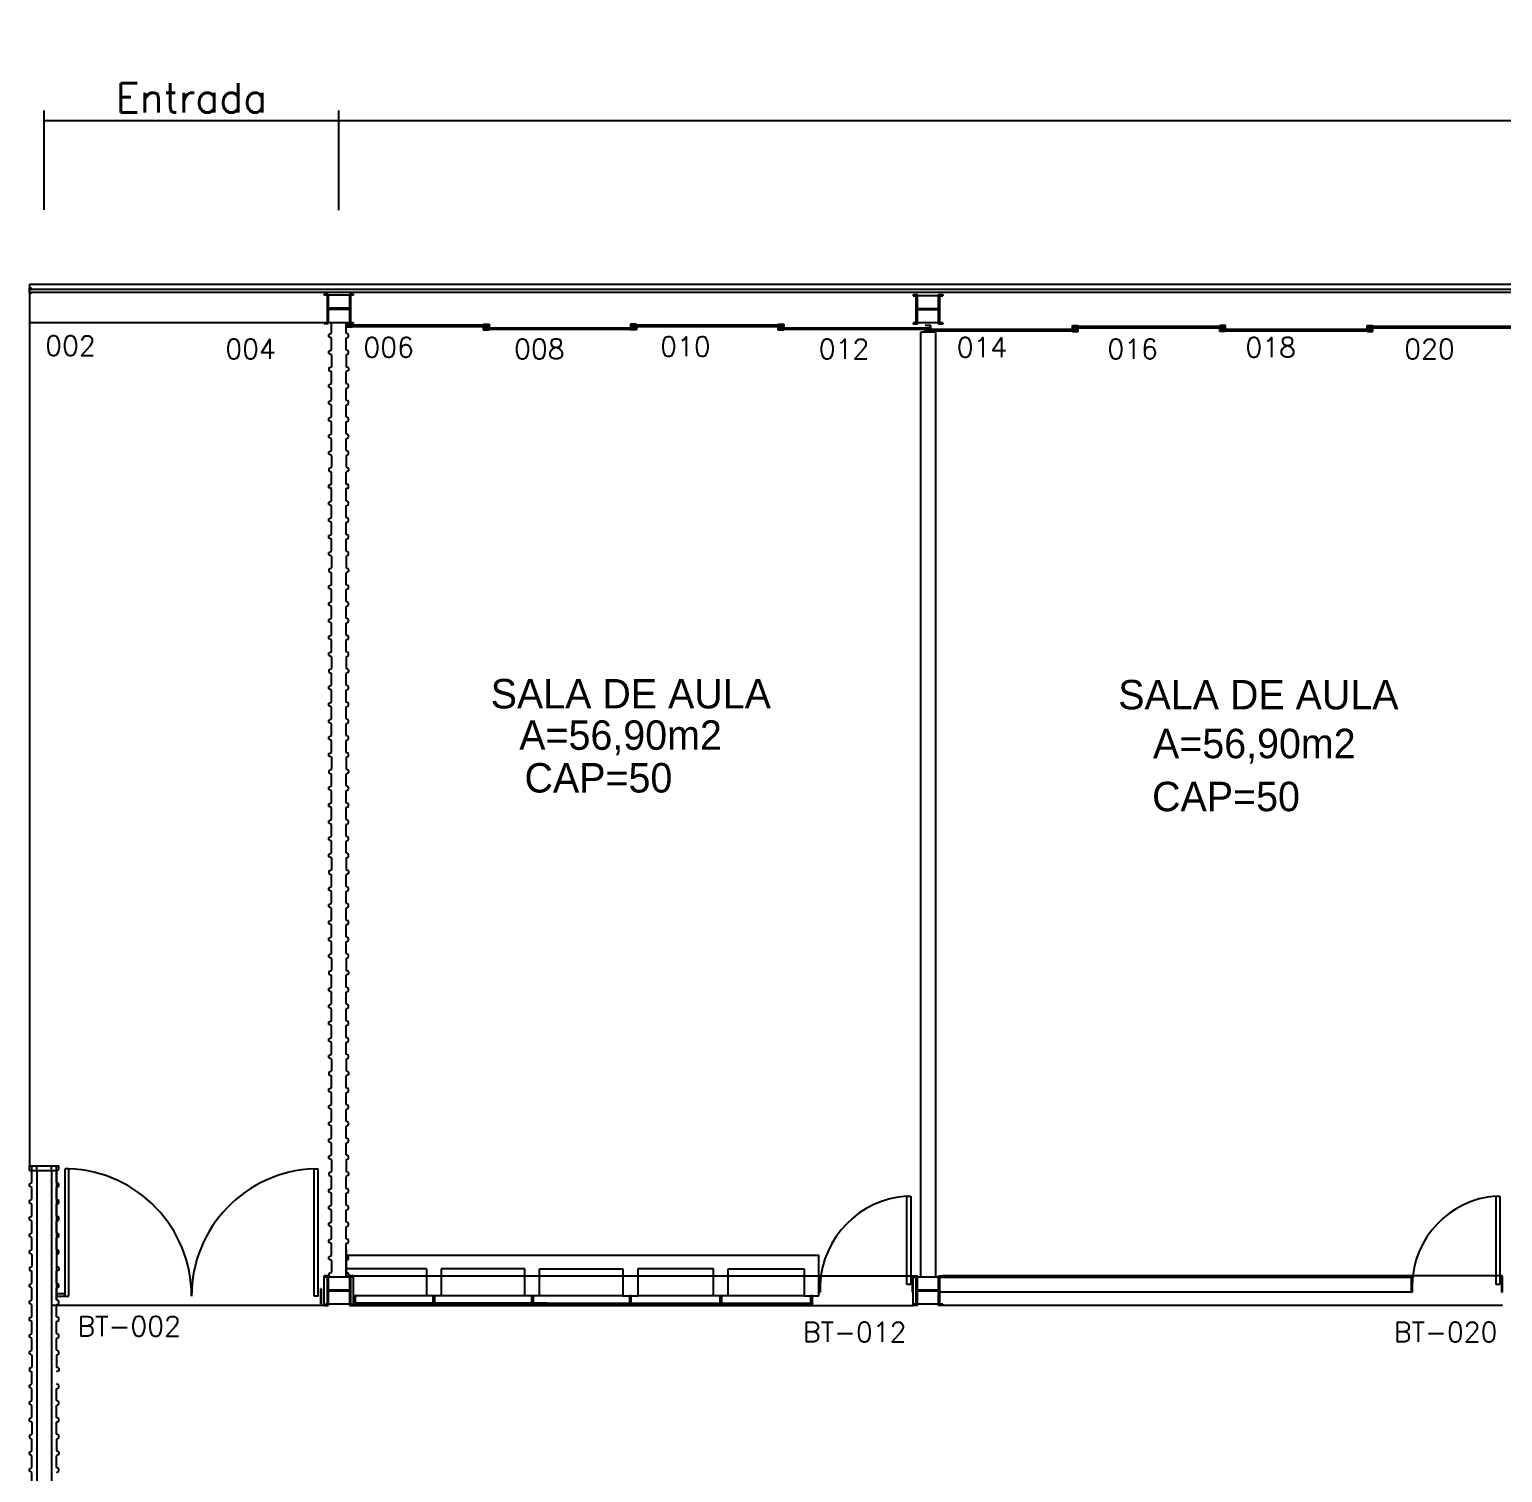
# Model space of a CAD drawing. Extents: x 940 to 1060, y 76 to 105.
# Drawn here: x 939.82 to 954.82, y 90.69 to 105.39 of the extents above; entities that cross this region are included whole.
import ezdxf
from ezdxf.enums import TextEntityAlignment as Align

# ---------------------------------------------------------------- set-up
doc = ezdxf.new("R2010")
doc.units = 0
doc.header["$LTSCALE"] = 0.5
doc.header["$MEASUREMENT"] = 0
doc.header["$PDMODE"] = 34
doc.header["$PDSIZE"] = 0.1
doc.layers.get('0').update_dxf_attribs({"linetype": 'CONTINUOUS'})
doc.layers.get('DEFPOINTS').update_dxf_attribs({"linetype": 'CONTINUOUS'})
for name, color, linetype in [('1', 1, 'CONTINUOUS'), ('ALVENARIA', 2, 'CONTINUOUS'), ('ENDEREÇO', 2, 'CONTINUOUS'), ('ESQUADRIAS', 1, 'CONTINUOUS'), ('ESTRUTURAS', 2, 'CONTINUOUS'), ('NMOD', 2, 'CONTINUOUS'), ('PORTA', 2, 'CONTINUOUS'), ('TEXTO', 2, 'CONTINUOUS'), ('TEXTO-CENTRO-CUSTO', 2, 'CONTINUOUS'), ('ÁREA', 2, 'CONTINUOUS')]:
    doc.layers.add(name, color=color, linetype=linetype)
doc.styles.add('FONTE', font='FONTE.shx', dxfattribs={"height": 0.4})
doc.styles.add('ROMANS', font='simplex.shx', dxfattribs={"height": 0.3})
doc.styles.add('UNB-100', font='simplex.shx', dxfattribs={"height": 0.2})
doc.dimstyles.new('1', dxfattribs={"dimtxt": 0.3, "dimasz": 0.18, "dimexe": 0.5, "dimexo": 1, "dimgap": 0.08, "dimtad": 1, "dimdec": 4, "dimzin": 12, "dimdsep": 46, "dimtxsty": 'ROMANS', "dimblk1": 'NONE', "dimblk2": 'NONE', "dimsah": 1, "dimcen": 0, "dimclrd": 2, "dimclre": 2, "dimclrt": 2, "dimadec": 0, "dimazin": 0, "dimtfac": 1, "dimtdec": 4, "dimtofl": 0, "dimtmove": 2, "dimatfit": 3, "dimldrblk": 'NONE', "dimfxl": 0, "dimtolj": 1, "dimtzin": 4, "dimarcsym": 0})

# ---------------------------------------------------------------- blocks, each defined once
blk = doc.blocks.new('*D20')
at = {"layer": 'DEFPOINTS', "color": 0}
for p in [(972.97, 104.461), (942.97, 102.549), (972.97, 102.545)]:
    blk.add_point(p, dxfattribs=at)
at = {"layer": 'TEXTO-CENTRO-CUSTO', "color": 2, "lineweight": -2}
for p, q in [((942.97, 103.549), (942.97, 104.561)), ((972.97, 103.545), (972.97, 104.561)), ((942.97, 104.461), (972.97, 104.461))]:
    blk.add_line(p, q, dxfattribs=at)
at = {"layer": 'TEXTO-CENTRO-CUSTO', "color": 2, "insert": (957.97, 104.691), "char_height": 0.3, "attachment_point": 5, "style": 'ROMANS'}
blk.add_mtext('\\A1;Salas de Aula', dxfattribs=at)
blk = doc.blocks.new('_NONE')
at = {"color": 0, "linetype": 'ByBlock'}
blk.add_circle((0, 0), 0.25, dxfattribs=at)
blk = doc.blocks.new('*D21')
at = {"layer": 'DEFPOINTS', "color": 0}
for p in [(942.97, 104.463), (939.97, 102.551), (942.97, 102.547)]:
    blk.add_point(p, dxfattribs=at)
at = {"layer": 'TEXTO-CENTRO-CUSTO', "color": 2, "lineweight": -2}
for p, q in [((939.97, 103.551), (939.97, 104.563)), ((942.97, 103.547), (942.97, 104.563)), ((939.97, 104.463), (942.97, 104.463))]:
    blk.add_line(p, q, dxfattribs=at)
at = {"layer": 'TEXTO-CENTRO-CUSTO', "color": 2, "insert": (941.47, 104.693), "char_height": 0.3, "attachment_point": 5, "style": 'ROMANS'}
blk.add_mtext('\\A1;Entrada', dxfattribs=at)

msp = doc.modelspace()

# ---------------------------------------------------------------- linework, layer by layer
at = {"layer": '1'}
for p, q in [((939.82025, 102.70448), (939.82025, 102.75448)), ((939.82083, 102.79302), (939.82083, 93.81579)), ((939.82083, 102.75448), (939.84583, 102.75448)), ((939.84525, 102.70448), (939.82025, 102.70448)), ((942.89525, 102.40068), (939.82083, 102.40068)), ((942.82025, 92.39302), (940.04583, 92.39302))]:
    msp.add_line(p, q, dxfattribs=at)
at = {"layer": '1', "color": 1}
for p, q in [((939.82083, 102.79302), (1060.12025, 102.79302)), ((939.82025, 102.74302), (974.47112, 102.74302)), ((939.82025, 102.71302), (974.47112, 102.71302)), ((943.12025, 92.69302), (948.82025, 92.69302)), ((954.82025, 92.69302), (949.12025, 92.69302)), ((943.14025, 92.49202), (943.12025, 92.49202)), ((943.14025, 92.49202), (943.12025, 92.49202)), ((943.12025, 92.41702), (943.14025, 92.41702)), ((943.14025, 92.41702), (943.12025, 92.41702)), ((943.93583, 92.41706), (943.13025, 92.41702)), ((943.13025, 92.39702), (943.13025, 92.41702)), ((943.86383, 92.49206), (943.14025, 92.49202)), ((943.14025, 92.41702), (943.14025, 92.49202)), ((943.14025, 92.41709), (943.14025, 92.49202)), ((943.92883, 92.49202), (943.92883, 92.41702)), ((943.94883, 92.41702), (943.92883, 92.41702)), ((943.92883, 92.41702), (943.93883, 92.3997)), ((943.93583, 92.41706), (943.93583, 92.39706)), ((943.94883, 92.41702), (943.93883, 92.3997)), ((943.94183, 92.41706), (943.94183, 92.39706)), ((945.09128, 92.41702), (943.94183, 92.41702)), ((943.94883, 92.41709), (943.94883, 92.49202)), ((944.86396, 92.49196), (944.01383, 92.49206)), ((944.93128, 92.49196), (944.93128, 92.41696)), ((944.95128, 92.41696), (944.93128, 92.41696)), ((944.93828, 92.41699), (944.93828, 92.39699)), ((944.94128, 92.41702), (945.93583, 92.41706)), ((944.94428, 92.41699), (944.94428, 92.39699)), ((944.95128, 92.41702), (944.95128, 92.49196)), ((945.86383, 92.49202), (945.01396, 92.49196)), ((945.92883, 92.49209), (945.92883, 92.41709)), ((945.94883, 92.41709), (945.92883, 92.41709)), ((945.92883, 92.41702), (945.93883, 92.3997)), ((945.93583, 92.41706), (945.93583, 92.39706)), ((945.94883, 92.41702), (945.93883, 92.3997)), ((945.94183, 92.41706), (946.85838, 92.41696)), ((945.94183, 92.41706), (945.94183, 92.39706)), ((945.94883, 92.41716), (945.94883, 92.49209)), ((946.78638, 92.49189), (946.01383, 92.49203)), ((946.85138, 92.49189), (946.85138, 92.41689)), ((946.87138, 92.41689), (946.85138, 92.41689)), ((946.85838, 92.41692), (946.85838, 92.39692)), ((946.86438, 92.41702), (947.78093, 92.41709)), ((946.86438, 92.41692), (946.86438, 92.39692)), ((946.87138, 92.41696), (946.87138, 92.49189)), ((947.70893, 92.49189), (946.93638, 92.49203)), ((947.77393, 92.49206), (947.77393, 92.41706)), ((947.79393, 92.41706), (947.77393, 92.41706)), ((947.77393, 92.41699), (947.78393, 92.39967)), ((947.78093, 92.41702), (947.78093, 92.39702)), ((947.79393, 92.41699), (947.78393, 92.39967)), ((947.78693, 92.41702), (947.78693, 92.39702)), ((947.79393, 92.41712), (947.79393, 92.49206)), ((943.12025, 92.39302), (948.82025, 92.39302)), ((943.93583, 92.39706), (943.13025, 92.39702)), ((944.93828, 92.39702), (943.94183, 92.39706)), ((944.94428, 92.39702), (945.93583, 92.39706)), ((945.94183, 92.39706), (946.85838, 92.39696)), ((946.86438, 92.39696), (947.78093, 92.39702)), ((946.87138, 92.39702), (947.78093, 92.39709)), ((954.82025, 92.39302), (949.12025, 92.39302))]:
    msp.add_line(p, q, dxfattribs=at)
at = {"layer": 'ALVENARIA'}
for p, q in [((942.89525, 102.29548), (942.89525, 102.40068)), ((943.04525, 102.29548), (943.04525, 102.40068)), ((948.89525, 92.68102), (948.89525, 102.30541)), ((949.04525, 102.30541), (949.04525, 92.68102)), ((942.87025, 102.28298), (942.89525, 102.29548)), ((942.87025, 102.25798), (942.87025, 102.28298)), ((942.89525, 102.24548), (942.87025, 102.25798)), ((942.89525, 102.12502), (942.89525, 102.24548)), ((943.07025, 102.28298), (943.04525, 102.29548)), ((943.04525, 102.24548), (943.07025, 102.25798)), ((943.04525, 102.12502), (943.04525, 102.24548)), ((943.07025, 102.25798), (943.07025, 102.28298)), ((942.87025, 102.11252), (942.89525, 102.12502)), ((942.87025, 102.08752), (942.87025, 102.11252)), ((942.89525, 102.07502), (942.87025, 102.08752)), ((942.89525, 102.07502), (942.89525, 101.95422)), ((943.07025, 102.11252), (943.04525, 102.12502)), ((943.04525, 102.07502), (943.07025, 102.08752)), ((943.04525, 102.07502), (943.04525, 101.95422)), ((943.07025, 102.08752), (943.07025, 102.11252)), ((942.87025, 101.94172), (942.89525, 101.95422)), ((942.87025, 101.94172), (942.87025, 101.91672)), ((942.87025, 101.91672), (942.89525, 101.90422)), ((942.89525, 101.78342), (942.89525, 101.90422)), ((943.07025, 101.94172), (943.04525, 101.95422)), ((943.07025, 101.91672), (943.04525, 101.90422)), ((943.04525, 101.78342), (943.04525, 101.90422)), ((943.07025, 101.94172), (943.07025, 101.91672)), ((942.87025, 101.77092), (942.89525, 101.78342)), ((942.87025, 101.74592), (942.87025, 101.77092)), ((942.89525, 101.73342), (942.87025, 101.74592)), ((942.89525, 101.61262), (942.89525, 101.73342)), ((943.07025, 101.77092), (943.04525, 101.78342)), ((943.04525, 101.73342), (943.07025, 101.74592)), ((943.04525, 101.61262), (943.04525, 101.73342)), ((943.07025, 101.74592), (943.07025, 101.77092)), ((942.87025, 101.60012), (942.89525, 101.61262)), ((942.87025, 101.57512), (942.87025, 101.60012)), ((942.89525, 101.56262), (942.87025, 101.57512)), ((942.89525, 101.44182), (942.89525, 101.56262)), ((943.07025, 101.60012), (943.04525, 101.61262)), ((943.04525, 101.56262), (943.07025, 101.57512)), ((943.04525, 101.44182), (943.04525, 101.56262)), ((943.07025, 101.57512), (943.07025, 101.60012)), ((942.87025, 101.42932), (942.89525, 101.44182)), ((942.87025, 101.40432), (942.87025, 101.42932)), ((942.89525, 101.39182), (942.87025, 101.40432)), ((943.07025, 101.42932), (943.04525, 101.44182)), ((943.04525, 101.39182), (943.07025, 101.40432)), ((943.07025, 101.40432), (943.07025, 101.42932)), ((942.87025, 101.25818), (942.89525, 101.27068)), ((942.87025, 101.23318), (942.87025, 101.25818)), ((942.89525, 101.27068), (942.89525, 101.39182)), ((943.04525, 101.27068), (943.04525, 101.39182)), ((943.07025, 101.25818), (943.04525, 101.27068)), ((943.07025, 101.23318), (943.07025, 101.25818)), ((942.89525, 101.22068), (942.87025, 101.23318)), ((942.87025, 101.08772), (942.89525, 101.10022)), ((942.89525, 101.10022), (942.89525, 101.22068)), ((943.04525, 101.22068), (943.07025, 101.23318)), ((943.04525, 101.10022), (943.04525, 101.22068)), ((943.07025, 101.08772), (943.04525, 101.10022)), ((942.87025, 101.06272), (942.87025, 101.08772)), ((942.89525, 101.05022), (942.87025, 101.06272)), ((942.89525, 101.05022), (942.89525, 100.92942)), ((943.04525, 101.05022), (943.07025, 101.06272)), ((943.04525, 101.05022), (943.04525, 100.92942)), ((943.07025, 101.06272), (943.07025, 101.08772)), ((942.87025, 100.91692), (942.89525, 100.92942)), ((942.87025, 100.91692), (942.87025, 100.89192)), ((942.87025, 100.89192), (942.89525, 100.87942)), ((942.89525, 100.75862), (942.89525, 100.87942)), ((943.07025, 100.91692), (943.04525, 100.92942)), ((943.07025, 100.89192), (943.04525, 100.87942)), ((943.04525, 100.75862), (943.04525, 100.87942)), ((943.07025, 100.91692), (943.07025, 100.89192)), ((942.87025, 100.74612), (942.89525, 100.75862)), ((942.87025, 100.72112), (942.87025, 100.74612)), ((942.89525, 100.70862), (942.87025, 100.72112)), ((942.87083, 100.75012), (942.89583, 100.76262)), ((942.87083, 100.72512), (942.87083, 100.75012)), ((942.89583, 100.71262), (942.87083, 100.72512)), ((942.89525, 100.58782), (942.89525, 100.70862)), ((942.89583, 100.59182), (942.89583, 100.71262)), ((943.06966, 100.75012), (943.04466, 100.76262)), ((943.04466, 100.71262), (943.06966, 100.72512)), ((943.04466, 100.59182), (943.04466, 100.71262)), ((943.07025, 100.74612), (943.04525, 100.75862)), ((943.04525, 100.70862), (943.07025, 100.72112)), ((943.04525, 100.58782), (943.04525, 100.70862)), ((943.06966, 100.72512), (943.06966, 100.75012)), ((943.07025, 100.72112), (943.07025, 100.74612)), ((942.87025, 100.57532), (942.89525, 100.58782)), ((942.87025, 100.55032), (942.87025, 100.57532)), ((942.89525, 100.53782), (942.87025, 100.55032)), ((942.89525, 100.41702), (942.89525, 100.53782)), ((943.07025, 100.57532), (943.04525, 100.58782)), ((943.04525, 100.53782), (943.07025, 100.55032)), ((943.04525, 100.41702), (943.04525, 100.53782)), ((943.07025, 100.55032), (943.07025, 100.57532)), ((942.87025, 100.40452), (942.89525, 100.41702)), ((942.87025, 100.37952), (942.87025, 100.40452)), ((942.89525, 100.36702), (942.87025, 100.37952)), ((942.89525, 100.24588), (942.89525, 100.36702)), ((943.07025, 100.40452), (943.04525, 100.41702)), ((943.04525, 100.36702), (943.07025, 100.37952)), ((943.04525, 100.24588), (943.04525, 100.36702)), ((943.07025, 100.37952), (943.07025, 100.40452)), ((942.87025, 100.23338), (942.89525, 100.24588)), ((942.87025, 100.20838), (942.87025, 100.23338)), ((942.89525, 100.19588), (942.87025, 100.20838)), ((943.07025, 100.23338), (943.04525, 100.24588)), ((943.04525, 100.19588), (943.07025, 100.20838)), ((943.07025, 100.20838), (943.07025, 100.23338)), ((942.87025, 100.06292), (942.89525, 100.07542)), ((942.87025, 100.03792), (942.87025, 100.06292)), ((942.89525, 100.07542), (942.89525, 100.19588)), ((943.04525, 100.07542), (943.04525, 100.19588)), ((943.07025, 100.06292), (943.04525, 100.07542)), ((943.07025, 100.03792), (943.07025, 100.06292)), ((942.89525, 100.02542), (942.87025, 100.03792)), ((942.87025, 99.89212), (942.89525, 99.90462)), ((942.89525, 100.02542), (942.89525, 99.90462)), ((943.04525, 100.02542), (943.07025, 100.03792)), ((943.04525, 100.02542), (943.04525, 99.90462)), ((943.07025, 99.89212), (943.04525, 99.90462)), ((942.87025, 99.89212), (942.87025, 99.86712)), ((942.87025, 99.86712), (942.89525, 99.85462)), ((942.89525, 99.73382), (942.89525, 99.85462)), ((943.07025, 99.86712), (943.04525, 99.85462)), ((943.04525, 99.73382), (943.04525, 99.85462)), ((943.07025, 99.89212), (943.07025, 99.86712)), ((942.87025, 99.72132), (942.89525, 99.73382)), ((942.87025, 99.69632), (942.87025, 99.72132)), ((942.89525, 99.68382), (942.87025, 99.69632)), ((942.89525, 99.56302), (942.89525, 99.68382)), ((943.07025, 99.72132), (943.04525, 99.73382)), ((943.04525, 99.68382), (943.07025, 99.69632)), ((943.04525, 99.56302), (943.04525, 99.68382)), ((943.07025, 99.69632), (943.07025, 99.72132)), ((942.87025, 99.55052), (942.89525, 99.56302)), ((942.87025, 99.52552), (942.87025, 99.55052)), ((942.89525, 99.51302), (942.87025, 99.52552)), ((942.89525, 99.39222), (942.89525, 99.51302)), ((943.07025, 99.55052), (943.04525, 99.56302)), ((943.04525, 99.51302), (943.07025, 99.52552)), ((943.04525, 99.39222), (943.04525, 99.51302)), ((943.07025, 99.52552), (943.07025, 99.55052)), ((942.87025, 99.37972), (942.89525, 99.39222)), ((942.87025, 99.35472), (942.87025, 99.37972)), ((942.89525, 99.34222), (942.87025, 99.35472)), ((942.89525, 99.22108), (942.89525, 99.34222)), ((943.07025, 99.37972), (943.04525, 99.39222)), ((943.04525, 99.34222), (943.07025, 99.35472)), ((943.04525, 99.22108), (943.04525, 99.34222)), ((943.07025, 99.35472), (943.07025, 99.37972)), ((942.87025, 99.20858), (942.89525, 99.22108)), ((942.87025, 99.18358), (942.87025, 99.20858)), ((942.89525, 99.17108), (942.87025, 99.18358)), ((942.89525, 99.05062), (942.89525, 99.17108)), ((943.07025, 99.20858), (943.04525, 99.22108)), ((943.04525, 99.17108), (943.07025, 99.18358)), ((943.04525, 99.05062), (943.04525, 99.17108)), ((943.07025, 99.18358), (943.07025, 99.20858)), ((942.87025, 99.03812), (942.89525, 99.05062)), ((942.87025, 99.01312), (942.87025, 99.03812)), ((942.89525, 99.00062), (942.87025, 99.01312)), ((942.89525, 99.00062), (942.89525, 98.87982)), ((943.07025, 99.03812), (943.04525, 99.05062)), ((943.04525, 99.00062), (943.07025, 99.01312)), ((943.04525, 99.00062), (943.04525, 98.87982)), ((943.07025, 99.01312), (943.07025, 99.03812)), ((942.87025, 98.86732), (942.89525, 98.87982)), ((942.87025, 98.86732), (942.87025, 98.84232)), ((943.07025, 98.86732), (943.04525, 98.87982)), ((943.07025, 98.86732), (943.07025, 98.84232)), ((942.87025, 98.84232), (942.89525, 98.82982)), ((942.87025, 98.69652), (942.89525, 98.70902)), ((942.89525, 98.70902), (942.89525, 98.82982)), ((943.07025, 98.84232), (943.04525, 98.82982)), ((943.04525, 98.70902), (943.04525, 98.82982)), ((943.07025, 98.69652), (943.04525, 98.70902)), ((942.87025, 98.67152), (942.87025, 98.69652)), ((942.89525, 98.65902), (942.87025, 98.67152)), ((942.89525, 98.53822), (942.89525, 98.65902)), ((943.04525, 98.65902), (943.07025, 98.67152)), ((943.04525, 98.53822), (943.04525, 98.65902)), ((943.07025, 98.67152), (943.07025, 98.69652)), ((942.87025, 98.52572), (942.89525, 98.53822)), ((942.87025, 98.50072), (942.87025, 98.52572)), ((942.89525, 98.48822), (942.87025, 98.50072)), ((942.89525, 98.36742), (942.89525, 98.48822)), ((943.07025, 98.52572), (943.04525, 98.53822)), ((943.04525, 98.48822), (943.07025, 98.50072)), ((943.04525, 98.36742), (943.04525, 98.48822)), ((943.07025, 98.50072), (943.07025, 98.52572)), ((942.87025, 98.35492), (942.89525, 98.36742)), ((942.87025, 98.32992), (942.87025, 98.35492)), ((942.89525, 98.31742), (942.87025, 98.32992)), ((942.89525, 98.19628), (942.89525, 98.31742)), ((943.07025, 98.35492), (943.04525, 98.36742)), ((943.04525, 98.31742), (943.07025, 98.32992)), ((943.04525, 98.19628), (943.04525, 98.31742)), ((943.07025, 98.32992), (943.07025, 98.35492)), ((942.87025, 98.18378), (942.89525, 98.19628)), ((942.87025, 98.15878), (942.87025, 98.18378)), ((942.89525, 98.14628), (942.87025, 98.15878)), ((942.89525, 98.02582), (942.89525, 98.14628)), ((943.07025, 98.18378), (943.04525, 98.19628)), ((943.04525, 98.14628), (943.07025, 98.15878)), ((943.04525, 98.02582), (943.04525, 98.14628)), ((943.07025, 98.15878), (943.07025, 98.18378)), ((942.87025, 98.01332), (942.89525, 98.02582)), ((942.87025, 97.98832), (942.87025, 98.01332)), ((942.89525, 97.97582), (942.87025, 97.98832)), ((942.89525, 97.97582), (942.89525, 97.85502)), ((943.07025, 98.01332), (943.04525, 98.02582)), ((943.04525, 97.97582), (943.07025, 97.98832)), ((943.04525, 97.97582), (943.04525, 97.85502)), ((943.07025, 97.98832), (943.07025, 98.01332)), ((942.87025, 97.84252), (942.89525, 97.85502)), ((942.87025, 97.84252), (942.87025, 97.81752)), ((942.87025, 97.81752), (942.89525, 97.80502)), ((942.89525, 97.68422), (942.89525, 97.80502)), ((943.07025, 97.84252), (943.04525, 97.85502)), ((943.07025, 97.81752), (943.04525, 97.80502)), ((943.04525, 97.68422), (943.04525, 97.80502)), ((943.07025, 97.84252), (943.07025, 97.81752)), ((942.87025, 97.67172), (942.89525, 97.68422)), ((942.87025, 97.64672), (942.87025, 97.67172)), ((943.07025, 97.67172), (943.04525, 97.68422)), ((943.07025, 97.64672), (943.07025, 97.67172)), ((942.89525, 97.63422), (942.87025, 97.64672)), ((942.87025, 97.50092), (942.89525, 97.51342)), ((942.87025, 97.47592), (942.87025, 97.50092)), ((942.89525, 97.51342), (942.89525, 97.63422)), ((943.04525, 97.63422), (943.07025, 97.64672)), ((943.04525, 97.51342), (943.04525, 97.63422)), ((943.07025, 97.50092), (943.04525, 97.51342)), ((943.07025, 97.47592), (943.07025, 97.50092)), ((942.89525, 97.46342), (942.87025, 97.47592)), ((942.89525, 97.34262), (942.89525, 97.46342)), ((943.04525, 97.46342), (943.07025, 97.47592)), ((943.04525, 97.34262), (943.04525, 97.46342)), ((942.87025, 97.33012), (942.89525, 97.34262)), ((942.87025, 97.30512), (942.87025, 97.33012)), ((942.89525, 97.29262), (942.87025, 97.30512)), ((942.89525, 97.17148), (942.89525, 97.29262)), ((943.07025, 97.33012), (943.04525, 97.34262)), ((943.04525, 97.29262), (943.07025, 97.30512)), ((943.04525, 97.17148), (943.04525, 97.29262)), ((943.07025, 97.30512), (943.07025, 97.33012)), ((942.87025, 97.15898), (942.89525, 97.17148)), ((942.87025, 97.13398), (942.87025, 97.15898)), ((942.89525, 97.12148), (942.87025, 97.13398)), ((942.89525, 97.00102), (942.89525, 97.12148)), ((943.07025, 97.15898), (943.04525, 97.17148)), ((943.04525, 97.12148), (943.07025, 97.13398)), ((943.04525, 97.00102), (943.04525, 97.12148)), ((943.07025, 97.13398), (943.07025, 97.15898)), ((942.87025, 96.98852), (942.89525, 97.00102)), ((942.87025, 96.96352), (942.87025, 96.98852)), ((942.89525, 96.95102), (942.87025, 96.96352)), ((942.89525, 96.95102), (942.89525, 96.83022)), ((943.07025, 96.98852), (943.04525, 97.00102)), ((943.04525, 96.95102), (943.07025, 96.96352)), ((943.04525, 96.95102), (943.04525, 96.83022)), ((943.07025, 96.96352), (943.07025, 96.98852)), ((942.87025, 96.81772), (942.89525, 96.83022)), ((942.87025, 96.81772), (942.87025, 96.79272)), ((942.87025, 96.79272), (942.89525, 96.78022)), ((942.89525, 96.65942), (942.89525, 96.78022)), ((943.07025, 96.81772), (943.04525, 96.83022)), ((943.07025, 96.79272), (943.04525, 96.78022)), ((943.04525, 96.65942), (943.04525, 96.78022)), ((943.07025, 96.81772), (943.07025, 96.79272)), ((942.87025, 96.64692), (942.89525, 96.65942)), ((942.87025, 96.62192), (942.87025, 96.64692)), ((942.89525, 96.60942), (942.87025, 96.62192)), ((942.89525, 96.48862), (942.89525, 96.60942)), ((943.07025, 96.64692), (943.04525, 96.65942)), ((943.04525, 96.60942), (943.07025, 96.62192)), ((943.04525, 96.48862), (943.04525, 96.60942)), ((943.07025, 96.62192), (943.07025, 96.64692)), ((942.87025, 96.47612), (942.89525, 96.48862)), ((942.87025, 96.45112), (942.87025, 96.47612)), ((942.89525, 96.43862), (942.87025, 96.45112)), ((943.07025, 96.47612), (943.04525, 96.48862)), ((943.04525, 96.43862), (943.07025, 96.45112)), ((943.07025, 96.45112), (943.07025, 96.47612)), ((942.87025, 96.30532), (942.89525, 96.31782)), ((942.87025, 96.28032), (942.87025, 96.30532)), ((942.89525, 96.31782), (942.89525, 96.43862)), ((943.04525, 96.31782), (943.04525, 96.43862)), ((943.07025, 96.30532), (943.04525, 96.31782)), ((943.07025, 96.28032), (943.07025, 96.30532)), ((942.89525, 96.26782), (942.87025, 96.28032)), ((942.89525, 96.14668), (942.89525, 96.26782)), ((943.04525, 96.26782), (943.07025, 96.28032)), ((943.04525, 96.14668), (943.04525, 96.26782)), ((942.87025, 96.13418), (942.89525, 96.14668)), ((942.87025, 96.10918), (942.87025, 96.13418)), ((942.89525, 96.09668), (942.87025, 96.10918)), ((942.89525, 95.97622), (942.89525, 96.09668)), ((943.07025, 96.13418), (943.04525, 96.14668)), ((943.04525, 96.09668), (943.07025, 96.10918)), ((943.04525, 95.97622), (943.04525, 96.09668)), ((943.07025, 96.10918), (943.07025, 96.13418)), ((942.87025, 95.96372), (942.89525, 95.97622)), ((942.87025, 95.93872), (942.87025, 95.96372)), ((942.89525, 95.92622), (942.87025, 95.93872)), ((942.89525, 95.92622), (942.89525, 95.80542)), ((943.07025, 95.96372), (943.04525, 95.97622)), ((943.04525, 95.92622), (943.07025, 95.93872)), ((943.04525, 95.92622), (943.04525, 95.80542)), ((943.07025, 95.93872), (943.07025, 95.96372)), ((942.87025, 95.79292), (942.89525, 95.80542)), ((942.87025, 95.79292), (942.87025, 95.76792)), ((942.87025, 95.76792), (942.89525, 95.75542)), ((942.89525, 95.63462), (942.89525, 95.75542)), ((943.07025, 95.79292), (943.04525, 95.80542)), ((943.07025, 95.76792), (943.04525, 95.75542)), ((943.04525, 95.63462), (943.04525, 95.75542)), ((943.07025, 95.79292), (943.07025, 95.76792)), ((942.87025, 95.62212), (942.89525, 95.63462)), ((942.87025, 95.59712), (942.87025, 95.62212)), ((942.89525, 95.58462), (942.87025, 95.59712)), ((942.89525, 95.46382), (942.89525, 95.58462)), ((943.07025, 95.62212), (943.04525, 95.63462)), ((943.04525, 95.58462), (943.07025, 95.59712)), ((943.04525, 95.46382), (943.04525, 95.58462)), ((943.07025, 95.59712), (943.07025, 95.62212)), ((942.87025, 95.45132), (942.89525, 95.46382)), ((942.87025, 95.42632), (942.87025, 95.45132)), ((942.89525, 95.41382), (942.87025, 95.42632)), ((942.89525, 95.29302), (942.89525, 95.41382)), ((943.07025, 95.45132), (943.04525, 95.46382)), ((943.04525, 95.41382), (943.07025, 95.42632)), ((943.04525, 95.29302), (943.04525, 95.41382)), ((943.07025, 95.42632), (943.07025, 95.45132)), ((942.87025, 95.28052), (942.89525, 95.29302)), ((942.87025, 95.25552), (942.87025, 95.28052)), ((942.89525, 95.24302), (942.87025, 95.25552)), ((943.07025, 95.28052), (943.04525, 95.29302)), ((943.04525, 95.24302), (943.07025, 95.25552)), ((943.07025, 95.25552), (943.07025, 95.28052)), ((942.87025, 95.10938), (942.89525, 95.12188)), ((942.87025, 95.08438), (942.87025, 95.10938)), ((942.89525, 95.12188), (942.89525, 95.24302)), ((943.04525, 95.12188), (943.04525, 95.24302)), ((943.07025, 95.10938), (943.04525, 95.12188)), ((943.07025, 95.08438), (943.07025, 95.10938)), ((942.89525, 95.07188), (942.87025, 95.08438)), ((942.87025, 94.93892), (942.89525, 94.95142)), ((942.89525, 94.95142), (942.89525, 95.07188)), ((943.04525, 95.07188), (943.07025, 95.08438)), ((943.04525, 94.95142), (943.04525, 95.07188)), ((943.07025, 94.93892), (943.04525, 94.95142)), ((942.87025, 94.91392), (942.87025, 94.93892)), ((942.89525, 94.90142), (942.87025, 94.91392)), ((942.89525, 94.90142), (942.89525, 94.78062)), ((943.04525, 94.90142), (943.07025, 94.91392)), ((943.04525, 94.90142), (943.04525, 94.78062)), ((943.07025, 94.91392), (943.07025, 94.93892)), ((942.87025, 94.76812), (942.89525, 94.78062)), ((942.87025, 94.76812), (942.87025, 94.74312)), ((942.87025, 94.74312), (942.89525, 94.73062)), ((942.89525, 94.60982), (942.89525, 94.73062)), ((943.07025, 94.76812), (943.04525, 94.78062)), ((943.07025, 94.74312), (943.04525, 94.73062)), ((943.04525, 94.60982), (943.04525, 94.73062)), ((943.07025, 94.76812), (943.07025, 94.74312)), ((942.87025, 94.59732), (942.89525, 94.60982)), ((942.87025, 94.57232), (942.87025, 94.59732)), ((942.89525, 94.55982), (942.87025, 94.57232)), ((942.89525, 94.43902), (942.89525, 94.55982)), ((943.07025, 94.59732), (943.04525, 94.60982)), ((943.04525, 94.55982), (943.07025, 94.57232)), ((943.04525, 94.43902), (943.04525, 94.55982)), ((943.07025, 94.57232), (943.07025, 94.59732)), ((942.87025, 94.42652), (942.89525, 94.43902)), ((942.87025, 94.40152), (942.87025, 94.42652)), ((942.89525, 94.38902), (942.87025, 94.40152)), ((942.89525, 94.26822), (942.89525, 94.38902)), ((943.07025, 94.42652), (943.04525, 94.43902)), ((943.04525, 94.38902), (943.07025, 94.40152)), ((943.04525, 94.26822), (943.04525, 94.38902)), ((943.07025, 94.40152), (943.07025, 94.42652)), ((942.87025, 94.25572), (942.89525, 94.26822)), ((942.87025, 94.23072), (942.87025, 94.25572)), ((942.89525, 94.21822), (942.87025, 94.23072)), ((942.89525, 94.09708), (942.89525, 94.21822)), ((943.07025, 94.25572), (943.04525, 94.26822)), ((943.04525, 94.21822), (943.07025, 94.23072)), ((943.04525, 94.09708), (943.04525, 94.21822)), ((943.07025, 94.23072), (943.07025, 94.25572)), ((942.87025, 94.08458), (942.89525, 94.09708)), ((942.87025, 94.05958), (942.87025, 94.08458)), ((942.89525, 94.04708), (942.87025, 94.05958)), ((943.07025, 94.08458), (943.04525, 94.09708)), ((943.04525, 94.04708), (943.07025, 94.05958)), ((943.07025, 94.05958), (943.07025, 94.08458)), ((942.87025, 93.91412), (942.89525, 93.92662)), ((942.87025, 93.88912), (942.87025, 93.91412)), ((942.89525, 93.92662), (942.89525, 94.04708)), ((943.04525, 93.92662), (943.04525, 94.04708)), ((943.07025, 93.91412), (943.04525, 93.92662)), ((943.07025, 93.88912), (943.07025, 93.91412)), ((939.82083, 93.81579), (940.12083, 93.81579)), ((939.82083, 93.79479), (939.82083, 93.81579)), ((939.82083, 93.76579), (939.82083, 93.80252)), ((939.82083, 93.76579), (939.89583, 93.76579)), ((939.84583, 93.76502), (939.84583, 93.81579)), ((939.84583, 93.64422), (939.84583, 93.76502)), ((939.89583, 93.76579), (939.89583, 93.81579)), ((939.89583, 93.76579), (939.89583, 78.4466)), ((939.89583, 93.76579), (940.04583, 93.76579)), ((940.04583, 93.76579), (940.04583, 93.81579)), ((940.04583, 93.76579), (940.04583, 88.69302)), ((940.04583, 93.76579), (940.09583, 93.76579)), ((940.09583, 93.76579), (940.09583, 93.81579)), ((940.12083, 93.80252), (940.09583, 93.81502)), ((940.09583, 93.76502), (940.12083, 93.77752)), ((940.09583, 93.76579), (940.09583, 92.44862)), ((940.09583, 93.64422), (940.09583, 93.76502)), ((940.12083, 93.79479), (940.12083, 93.81579)), ((940.12083, 93.77752), (940.12083, 93.80252)), ((942.89525, 93.87662), (942.87025, 93.88912)), ((942.87025, 93.74332), (942.89525, 93.75582)), ((942.89525, 93.87662), (942.89525, 93.75582)), ((943.04525, 93.87662), (943.07025, 93.88912)), ((943.04525, 93.87662), (943.04525, 93.75582)), ((943.07025, 93.74332), (943.04525, 93.75582)), ((939.82083, 93.63172), (939.84583, 93.64422)), ((939.82083, 93.60672), (939.82083, 93.63172)), ((939.84583, 93.59422), (939.82083, 93.60672)), ((940.12083, 93.63172), (940.09583, 93.64422)), ((940.09583, 93.59422), (940.12083, 93.60672)), ((940.12083, 93.60672), (940.12083, 93.63172)), ((942.87025, 93.74332), (942.87025, 93.71832)), ((942.87025, 93.71832), (942.89525, 93.70582)), ((942.89525, 93.58502), (942.89525, 93.70582)), ((943.07025, 93.71832), (943.04525, 93.70582)), ((943.04525, 93.58502), (943.04525, 93.70582)), ((943.07025, 93.74332), (943.07025, 93.71832)), ((939.82083, 93.46092), (939.84583, 93.47342)), ((939.82083, 93.43592), (939.82083, 93.46092)), ((939.84583, 93.47342), (939.84583, 93.59422)), ((940.09583, 93.47342), (940.09583, 93.59422)), ((940.12083, 93.46092), (940.09583, 93.47342)), ((940.12083, 93.43592), (940.12083, 93.46092)), ((942.87025, 93.57252), (942.89525, 93.58502)), ((942.87025, 93.54752), (942.87025, 93.57252)), ((942.89525, 93.53502), (942.87025, 93.54752)), ((942.89525, 93.41422), (942.89525, 93.53502)), ((943.07025, 93.57252), (943.04525, 93.58502)), ((943.04525, 93.53502), (943.07025, 93.54752)), ((943.04525, 93.41422), (943.04525, 93.53502)), ((943.07025, 93.54752), (943.07025, 93.57252)), ((939.84583, 93.42342), (939.82083, 93.43592)), ((939.82083, 93.29012), (939.84583, 93.30262)), ((939.84583, 93.30262), (939.84583, 93.42342)), ((940.09583, 93.42342), (940.12083, 93.43592)), ((940.09583, 93.30262), (940.09583, 93.42342)), ((940.12083, 93.29012), (940.09583, 93.30262)), ((942.87025, 93.40172), (942.89525, 93.41422)), ((942.87025, 93.37672), (942.87025, 93.40172)), ((942.89525, 93.36422), (942.87025, 93.37672)), ((942.89525, 93.24342), (942.89525, 93.36422)), ((943.07025, 93.40172), (943.04525, 93.41422)), ((943.04525, 93.36422), (943.07025, 93.37672)), ((943.04525, 93.24342), (943.04525, 93.36422)), ((943.07025, 93.37672), (943.07025, 93.40172)), ((939.82083, 93.26512), (939.82083, 93.29012)), ((939.84583, 93.25262), (939.82083, 93.26512)), ((939.84583, 93.13148), (939.84583, 93.25262)), ((940.09583, 93.25262), (940.12083, 93.26512)), ((940.09583, 93.13148), (940.09583, 93.25262)), ((940.12083, 93.26512), (940.12083, 93.29012)), ((942.87025, 93.23092), (942.89525, 93.24342)), ((942.87025, 93.20592), (942.87025, 93.23092)), ((942.89525, 93.19342), (942.87025, 93.20592)), ((942.89525, 93.07228), (942.89525, 93.19342)), ((943.07025, 93.23092), (943.04525, 93.24342)), ((943.04525, 93.19342), (943.07025, 93.20592)), ((943.04525, 93.07228), (943.04525, 93.19342)), ((943.07025, 93.20592), (943.07025, 93.23092)), ((939.82083, 93.11898), (939.84583, 93.13148)), ((939.82083, 93.09398), (939.82083, 93.11898)), ((939.84583, 93.08148), (939.82083, 93.09398)), ((939.84583, 92.96102), (939.84583, 93.08148)), ((940.12083, 93.11898), (940.09583, 93.13148)), ((940.09583, 93.08148), (940.12083, 93.09398)), ((940.09583, 92.96102), (940.09583, 93.08148)), ((940.12083, 93.09398), (940.12083, 93.11898)), ((942.87025, 93.05978), (942.89525, 93.07228)), ((942.87025, 93.03478), (942.87025, 93.05978)), ((942.89525, 93.02228), (942.87025, 93.03478)), ((942.89525, 92.90182), (942.89525, 93.02228)), ((943.07025, 93.05978), (943.04525, 93.07228)), ((943.04525, 93.02228), (943.07025, 93.03478)), ((943.04525, 92.90182), (943.04525, 93.02228)), ((943.07025, 93.03478), (943.07025, 93.05978)), ((939.82083, 92.94852), (939.84583, 92.96102)), ((939.82083, 92.92352), (939.82083, 92.94852)), ((939.84583, 92.91102), (939.82083, 92.92352)), ((939.84583, 92.91102), (939.84583, 92.79022)), ((940.12083, 92.94852), (940.09583, 92.96102)), ((940.09583, 92.91102), (940.12083, 92.92352)), ((940.09583, 92.91102), (940.09583, 92.79022)), ((940.12083, 92.92352), (940.12083, 92.94852)), ((942.87025, 92.88932), (942.89525, 92.90182)), ((942.87025, 92.86432), (942.87025, 92.88932)), ((942.89525, 92.85182), (942.87025, 92.86432)), ((942.89525, 92.85182), (942.89525, 92.73102)), ((943.04525, 92.68102), (943.04525, 92.96302)), ((943.04525, 92.96302), (943.04525, 92.68502)), ((943.04525, 92.90634), (947.85893, 92.90634)), ((943.07025, 92.88932), (943.04525, 92.90182)), ((943.04525, 92.85182), (943.07025, 92.86432)), ((943.04525, 92.85182), (943.04525, 92.73102)), ((943.07025, 92.86432), (943.07025, 92.88932)), ((947.85893, 92.49196), (947.85893, 92.90634)), ((939.82083, 92.77772), (939.84583, 92.79022)), ((939.82083, 92.77772), (939.82083, 92.75272)), ((939.82083, 92.75272), (939.84583, 92.74022)), ((939.84583, 92.61942), (939.84583, 92.74022)), ((940.12083, 92.77772), (940.09583, 92.79022)), ((940.12083, 92.75272), (940.09583, 92.74022)), ((940.09583, 92.61942), (940.09583, 92.74022)), ((940.12083, 92.77772), (940.12083, 92.75272)), ((942.87025, 92.71852), (942.89525, 92.73102)), ((942.87025, 92.71852), (942.87025, 92.69352)), ((943.86383, 92.76706), (943.04525, 92.76702)), ((943.07025, 92.71852), (943.04525, 92.73102)), ((943.07025, 92.71852), (943.07025, 92.69352)), ((943.86383, 92.76706), (943.86383, 92.49202)), ((944.01383, 92.76706), (944.01383, 92.49202)), ((944.86396, 92.76702), (944.01383, 92.76706)), ((944.86396, 92.49196), (944.86396, 92.76702)), ((945.01396, 92.76702), (945.86383, 92.76706)), ((945.01396, 92.49196), (945.01396, 92.76702)), ((945.86383, 92.76706), (945.86383, 92.49202)), ((946.01383, 92.76706), (946.01383, 92.49203)), ((946.78638, 92.76696), (946.01383, 92.76706)), ((946.78638, 92.49189), (946.78638, 92.76696)), ((946.93638, 92.76696), (947.70893, 92.76702)), ((946.93638, 92.49189), (946.93638, 92.76696)), ((947.70893, 92.76702), (947.70893, 92.49199)), ((939.82083, 92.60692), (939.84583, 92.61942)), ((939.82083, 92.58192), (939.82083, 92.60692)), ((939.84583, 92.56942), (939.82083, 92.58192)), ((939.84583, 92.44862), (939.84583, 92.56942)), ((940.12083, 92.60692), (940.09583, 92.61942)), ((940.09583, 92.56942), (940.12083, 92.58192)), ((940.09583, 92.44862), (940.09583, 92.56942)), ((940.12083, 92.58192), (940.12083, 92.60692)), ((942.87025, 92.69352), (942.89525, 92.68102)), ((943.07025, 92.69352), (943.04525, 92.68102)), ((949.09025, 92.68103), (953.88988, 92.68103)), ((953.88988, 92.68103), (953.88988, 92.53103)), ((939.82083, 92.43612), (939.84583, 92.44862)), ((939.82083, 92.41112), (939.82083, 92.43612)), ((939.84583, 92.39862), (939.82083, 92.41112)), ((940.12083, 92.43612), (940.09583, 92.44862)), ((940.09583, 92.39862), (940.12083, 92.41112)), ((940.12083, 92.41112), (940.12083, 92.43612)), ((944.01383, 92.49202), (943.86383, 92.49202)), ((943.94883, 92.49202), (943.92883, 92.49202)), ((945.01396, 92.49196), (944.86396, 92.49196)), ((944.95128, 92.49196), (944.93128, 92.49196)), ((945.86383, 92.49202), (946.01383, 92.49203)), ((945.94883, 92.49209), (945.92883, 92.49209)), ((946.93638, 92.49189), (946.78638, 92.49189)), ((946.87138, 92.49189), (946.85138, 92.49189)), ((947.70893, 92.49199), (947.85893, 92.49199)), ((947.79393, 92.49206), (947.77393, 92.49206)), ((949.09025, 92.53103), (953.88988, 92.53103)), ((939.82083, 92.26532), (939.84583, 92.27782)), ((939.82083, 92.24032), (939.82083, 92.26532)), ((939.84583, 92.27782), (939.84583, 92.39862)), ((940.09583, 92.27782), (940.09583, 92.39862)), ((940.12083, 92.26532), (940.09583, 92.27782)), ((940.12083, 92.24032), (940.12083, 92.26532)), ((939.84583, 92.22782), (939.82083, 92.24032)), ((939.82083, 92.09418), (939.84583, 92.10668)), ((939.84583, 92.10668), (939.84583, 92.22782)), ((940.09583, 92.22782), (940.12083, 92.24032)), ((940.09583, 92.10668), (940.09583, 92.22782)), ((940.12083, 92.09418), (940.09583, 92.10668)), ((939.82083, 92.06918), (939.82083, 92.09418)), ((939.84583, 92.05668), (939.82083, 92.06918)), ((939.84583, 91.93622), (939.84583, 92.05668)), ((940.09583, 92.05668), (940.12083, 92.06918)), ((940.09583, 91.93622), (940.09583, 92.05668)), ((940.12083, 92.06918), (940.12083, 92.09418)), ((939.82083, 91.92372), (939.84583, 91.93622)), ((939.82083, 91.89872), (939.82083, 91.92372)), ((939.84583, 91.88622), (939.82083, 91.89872)), ((939.84583, 91.88622), (939.84583, 91.76542)), ((940.12083, 91.92372), (940.09583, 91.93622)), ((940.09583, 91.88622), (940.12083, 91.89872)), ((940.09583, 91.88622), (940.09583, 91.76542)), ((940.12083, 91.89872), (940.12083, 91.92372)), ((939.82083, 91.75292), (939.84583, 91.76542)), ((939.82083, 91.75292), (939.82083, 91.72792)), ((939.82083, 91.72792), (939.84583, 91.71542)), ((939.84583, 91.59462), (939.84583, 91.71542)), ((940.12083, 91.75292), (940.09583, 91.76542)), ((940.12083, 91.72792), (940.09583, 91.71542)), ((940.12083, 91.75292), (940.12083, 91.72792)), ((939.82083, 91.58212), (939.84583, 91.59462)), ((939.82083, 91.55712), (939.82083, 91.58212)), ((939.84583, 91.54462), (939.82083, 91.55712)), ((939.84583, 91.42348), (939.84583, 91.54462)), ((940.12083, 91.58212), (940.09583, 91.59462)), ((940.09583, 91.54462), (940.12083, 91.55712)), ((940.09583, 91.42382), (940.09583, 91.54462)), ((940.12083, 91.55712), (940.12083, 91.58212)), ((939.82083, 91.41098), (939.84583, 91.42348)), ((939.82083, 91.38598), (939.82083, 91.41098)), ((939.84583, 91.37348), (939.82083, 91.38598)), ((939.84583, 91.25302), (939.84583, 91.37348)), ((940.12083, 91.41132), (940.09583, 91.42382)), ((940.09583, 91.37382), (940.12083, 91.38632)), ((940.09583, 91.25268), (940.09583, 91.37382)), ((940.12083, 91.38632), (940.12083, 91.41132)), ((939.82083, 91.24052), (939.84583, 91.25302)), ((939.82083, 91.21552), (939.82083, 91.24052)), ((939.84583, 91.20302), (939.82083, 91.21552)), ((939.84583, 91.20302), (939.84583, 91.08222)), ((940.12083, 91.24018), (940.09583, 91.25268)), ((940.09583, 91.20268), (940.12083, 91.21518)), ((940.09583, 91.08222), (940.09583, 91.20268)), ((940.12083, 91.21518), (940.12083, 91.24018)), ((939.82083, 91.06972), (939.84583, 91.08222)), ((939.82083, 91.06972), (939.82083, 91.04472)), ((940.12083, 91.06972), (940.09583, 91.08222)), ((940.12083, 91.04472), (940.12083, 91.06972)), ((939.82083, 91.04472), (939.84583, 91.03222)), ((939.82083, 90.89892), (939.84583, 90.91142)), ((939.84583, 90.91142), (939.84583, 91.03222)), ((940.09583, 91.03222), (940.12083, 91.04472)), ((940.09583, 91.03222), (940.09583, 90.91142)), ((940.12083, 90.89892), (940.09583, 90.91142)), ((939.82083, 90.87392), (939.82083, 90.89892)), ((939.84583, 90.86142), (939.82083, 90.87392)), ((939.84583, 90.74062), (939.84583, 90.86142)), ((940.12083, 90.87392), (940.09583, 90.86142)), ((940.09583, 90.74062), (940.09583, 90.86142)), ((940.12083, 90.89892), (940.12083, 90.87392)), ((939.82083, 90.72812), (939.84583, 90.74062)), ((939.82083, 90.70312), (939.82083, 90.72812)), ((939.84583, 90.69062), (939.82083, 90.70312)), ((939.84583, 90.56982), (939.84583, 90.69062)), ((940.12083, 90.72812), (940.09583, 90.74062)), ((940.09583, 90.69062), (940.12083, 90.70312)), ((940.12083, 90.70312), (940.12083, 90.72812))]:
    msp.add_line(p, q, dxfattribs=at)
at = {"layer": 'ESQUADRIAS'}
for p, q in [((943.04728, 102.38801), (943.10728, 102.38801)), ((943.04728, 102.35801), (943.04728, 102.38801)), ((943.10728, 102.35801), (943.04728, 102.35801)), ((943.05428, 102.36501), (943.05428, 102.38101)), ((943.05428, 102.38101), (944.49325, 102.38101)), ((943.05428, 102.36501), (944.49325, 102.36501)), ((944.44025, 102.38801), (944.50025, 102.38801)), ((944.44025, 102.35801), (944.44025, 102.32801)), ((944.50025, 102.35801), (944.44025, 102.35801)), ((944.44025, 102.32801), (944.50025, 102.32801)), ((944.44725, 102.35101), (945.99325, 102.35101)), ((944.44725, 102.35101), (944.44725, 102.33501)), ((944.44725, 102.33501), (945.99325, 102.33501)), ((944.49325, 102.36501), (944.49325, 102.38101)), ((944.50025, 102.38801), (944.50025, 102.35801)), ((945.94025, 102.38801), (945.94025, 102.35801)), ((946.00025, 102.38801), (945.94025, 102.38801)), ((945.94025, 102.35801), (946.00025, 102.35801)), ((946.00025, 102.32801), (945.94025, 102.32801)), ((945.94725, 102.38101), (947.49325, 102.38101)), ((945.94725, 102.36501), (945.94725, 102.38101)), ((945.94725, 102.36501), (947.49325, 102.36501)), ((945.99325, 102.35101), (945.99325, 102.33501)), ((946.00025, 102.35801), (946.00025, 102.32801)), ((947.44025, 102.38801), (947.50025, 102.38801)), ((947.44025, 102.35801), (947.44025, 102.32801)), ((947.50025, 102.35801), (947.44025, 102.35801)), ((947.44025, 102.32801), (947.50025, 102.32801)), ((947.44725, 102.35101), (948.99325, 102.35101)), ((947.44725, 102.35101), (947.44725, 102.33501)), ((947.44725, 102.33501), (948.99325, 102.33501)), ((947.49325, 102.36501), (947.49325, 102.38101)), ((947.50025, 102.38801), (947.50025, 102.35801)), ((949.00025, 102.37401), (948.94025, 102.37401)), ((948.94025, 102.34401), (949.00025, 102.34401)), ((948.94025, 102.31401), (948.94025, 102.34401)), ((949.00025, 102.31401), (948.94025, 102.31401)), ((948.94725, 102.33701), (950.49325, 102.33701)), ((948.94725, 102.33701), (948.94725, 102.32101)), ((948.94725, 102.32101), (950.49325, 102.32101)), ((948.99325, 102.35101), (948.99325, 102.36701)), ((948.99325, 102.35101), (948.99325, 102.36701)), ((949.00025, 102.34401), (949.00025, 102.37401)), ((950.44025, 102.37401), (950.50025, 102.37401)), ((950.44025, 102.34401), (950.44025, 102.37401)), ((950.50025, 102.34401), (950.44025, 102.34401)), ((950.44025, 102.31401), (950.50025, 102.31401)), ((950.44725, 102.36701), (951.99325, 102.36701)), ((950.44725, 102.35101), (950.44725, 102.36701)), ((950.44725, 102.35101), (951.99325, 102.35101)), ((950.49325, 102.33701), (950.49325, 102.32101)), ((950.50025, 102.31401), (950.50025, 102.34401)), ((952.00025, 102.37401), (951.94025, 102.37401)), ((951.94025, 102.34401), (952.00025, 102.34401)), ((951.94025, 102.31401), (951.94025, 102.34401)), ((952.00025, 102.31401), (951.94025, 102.31401)), ((951.94725, 102.33701), (951.94725, 102.32101)), ((951.94725, 102.33701), (953.49325, 102.33701)), ((951.94725, 102.32101), (953.49325, 102.32101)), ((951.99325, 102.35101), (951.99325, 102.36701)), ((952.00025, 102.34401), (952.00025, 102.37401)), ((953.44025, 102.37401), (953.50025, 102.37401)), ((953.44025, 102.34401), (953.44025, 102.37401)), ((953.50025, 102.34401), (953.44025, 102.34401)), ((953.44025, 102.31401), (953.50025, 102.31401)), ((953.44725, 102.36701), (954.99325, 102.36701)), ((953.44725, 102.35101), (953.44725, 102.36701)), ((953.44725, 102.35101), (954.99325, 102.35101)), ((953.49325, 102.33701), (953.49325, 102.32101)), ((953.50025, 102.31401), (953.50025, 102.34401))]:
    msp.add_line(p, q, dxfattribs=at)
at = {"layer": 'ESTRUTURAS'}
for p, q in [((942.82025, 102.68102), (942.82025, 102.69302)), ((942.86225, 102.69302), (942.82025, 102.69302)), ((942.85025, 102.68102), (942.82025, 102.68102)), ((942.85025, 102.68102), (942.85025, 102.40502)), ((942.86225, 102.69302), (942.86225, 102.39302)), ((943.07825, 102.68102), (942.86225, 102.68102)), ((943.07825, 102.69302), (943.07825, 102.39302)), ((943.12025, 102.69302), (943.07825, 102.69302)), ((943.09025, 102.68102), (943.09025, 102.40502)), ((943.12025, 102.68102), (943.09025, 102.68102)), ((943.12025, 102.68102), (943.12025, 102.69302)), ((948.82025, 102.68826), (948.82025, 102.67626)), ((948.82025, 102.68826), (948.86225, 102.68826)), ((948.82025, 102.67626), (948.85025, 102.67626)), ((948.85025, 102.40026), (948.85025, 102.67626)), ((948.86225, 102.38826), (948.86225, 102.68826)), ((949.07825, 102.67668), (948.86225, 102.67668)), ((949.07825, 102.38826), (949.07825, 102.68826)), ((949.07825, 102.68826), (949.12025, 102.68826)), ((949.09025, 102.67626), (949.12025, 102.67626)), ((949.09025, 102.40026), (949.09025, 102.67626)), ((949.12025, 102.68826), (949.12025, 102.67626)), ((943.07825, 102.54902), (942.86225, 102.54902)), ((943.07825, 102.53702), (942.86225, 102.53702)), ((949.07825, 102.54426), (948.86225, 102.54426)), ((949.07825, 102.53226), (948.86225, 102.53226)), ((942.82025, 102.40502), (942.85025, 102.40502)), ((942.82025, 102.39302), (942.82025, 102.40502)), ((942.82025, 102.39302), (942.86225, 102.39302)), ((943.07825, 102.40068), (942.86225, 102.40068)), ((943.07825, 102.39302), (943.12025, 102.39302)), ((943.09025, 102.40502), (943.12025, 102.40502)), ((943.12025, 102.39302), (943.12025, 102.40502)), ((948.85025, 102.40026), (948.82025, 102.40026)), ((948.82025, 102.40026), (948.82025, 102.38826)), ((948.86225, 102.38826), (948.82025, 102.38826)), ((949.07825, 102.40068), (948.86225, 102.40068)), ((949.04525, 102.30541), (948.89525, 102.30541)), ((949.12025, 102.38826), (949.07825, 102.38826)), ((949.12025, 102.40026), (949.09025, 102.40026)), ((949.12025, 102.40026), (949.12025, 102.38826)), ((942.82025, 92.68102), (942.82025, 92.69302)), ((942.86225, 92.69302), (942.82025, 92.69302)), ((942.82025, 92.40502), (942.82025, 92.68102)), ((942.85025, 92.68102), (942.82025, 92.68102)), ((942.85025, 92.68102), (942.85025, 92.40502)), ((942.86225, 92.69302), (942.86225, 92.39302)), ((943.07825, 92.68102), (942.86225, 92.68102)), ((943.04525, 92.68102), (942.89525, 92.68102)), ((943.07825, 92.69302), (943.07825, 92.39302)), ((943.12025, 92.69302), (943.07825, 92.69302)), ((943.09025, 92.68102), (943.09025, 92.40502)), ((943.12025, 92.68102), (943.09025, 92.68102)), ((943.12025, 92.68102), (943.12025, 92.69302)), ((943.12025, 92.40502), (943.12025, 92.68102)), ((948.82025, 92.69302), (948.86225, 92.69302)), ((948.82025, 92.69302), (948.82025, 92.68102)), ((948.82025, 92.40502), (948.82025, 92.68102)), ((948.82025, 92.68102), (948.85025, 92.68102)), ((948.85025, 92.40502), (948.85025, 92.68102)), ((948.86225, 92.39302), (948.86225, 92.69302)), ((949.07825, 92.68102), (948.86225, 92.68102)), ((949.07825, 92.39302), (949.07825, 92.69302)), ((949.07825, 92.69302), (949.12025, 92.69302)), ((949.09025, 92.40502), (949.09025, 92.68102)), ((949.09025, 92.68102), (949.12025, 92.68102)), ((949.12025, 92.69302), (949.12025, 92.68102)), ((942.82025, 92.40502), (942.85025, 92.40502)), ((942.82025, 92.39302), (942.82025, 92.40502)), ((943.07825, 92.54902), (942.86225, 92.54902)), ((943.07825, 92.53702), (942.86225, 92.53702)), ((943.07825, 92.40502), (942.86225, 92.40502)), ((943.09025, 92.40502), (943.12025, 92.40502)), ((943.12025, 92.49202), (943.12025, 92.41702)), ((943.12025, 92.49202), (943.12025, 92.41702)), ((943.12025, 92.39302), (943.12025, 92.40502)), ((948.82025, 92.40502), (948.82025, 92.39302)), ((948.85025, 92.40502), (948.82025, 92.40502)), ((949.07825, 92.54902), (948.86225, 92.54902)), ((949.07825, 92.53702), (948.86225, 92.53702)), ((949.07825, 92.40502), (948.86225, 92.40502)), ((949.12025, 92.40502), (949.09025, 92.40502)), ((949.12025, 92.40502), (949.12025, 92.39302)), ((942.82025, 92.39302), (942.86225, 92.39302)), ((943.07825, 92.39302), (943.12025, 92.39302)), ((948.86225, 92.39302), (948.82025, 92.39302)), ((949.12025, 92.39302), (949.07825, 92.39302))]:
    msp.add_line(p, q, dxfattribs=at)
at = {"layer": 'PORTA'}
for p, q in [((940.18233, 92.48568), (940.18233, 93.78556)), ((940.22233, 93.78556), (940.18233, 93.78556)), ((940.22233, 92.48568), (940.22233, 93.78556)), ((942.71932, 92.48568), (942.71932, 93.78556)), ((942.71932, 93.78556), (942.75932, 93.78556)), ((942.75932, 92.48568), (942.75932, 93.78556)), ((948.75425, 93.50701), (948.79425, 93.50701)), ((948.75425, 92.60701), (948.75425, 93.50701)), ((948.79425, 93.50701), (948.79425, 92.60701)), ((954.75425, 93.50661), (954.79425, 93.50661)), ((954.75425, 92.60661), (954.75425, 93.50661)), ((954.79425, 93.50661), (954.79425, 92.60661)), ((942.79362, 92.56068), (942.78862, 92.56068)), ((942.78862, 92.41068), (942.78862, 92.56068)), ((942.79362, 92.41068), (942.79362, 92.56068)), ((947.86638, 92.68743), (947.86638, 92.52743)), ((947.86638, 92.68743), (947.87138, 92.68743)), ((947.87138, 92.68743), (947.87138, 92.52743)), ((948.79425, 92.60701), (948.75425, 92.60701)), ((948.80978, 92.68743), (948.80978, 92.52743)), ((948.80978, 92.68743), (948.81478, 92.68743)), ((948.81478, 92.68743), (948.81478, 92.52743)), ((953.89488, 92.68704), (953.89488, 92.52704)), ((953.89488, 92.68704), (953.89988, 92.68704)), ((953.89988, 92.68704), (953.89988, 92.52704)), ((954.79425, 92.60661), (954.75425, 92.60661)), ((954.80978, 92.68704), (954.80978, 92.52704)), ((954.80978, 92.68704), (954.81478, 92.68704)), ((954.81478, 92.68704), (954.81478, 92.52704)), ((940.09583, 92.51556), (940.18057, 92.51556)), ((940.09583, 92.48556), (940.18057, 92.48556)), ((940.18057, 92.48556), (940.18057, 92.51556)), ((940.18233, 92.48568), (940.22233, 92.48568)), ((942.75932, 92.48568), (942.71932, 92.48568)), ((942.79362, 92.41068), (942.78862, 92.41068)), ((947.86638, 92.52743), (947.87138, 92.52743)), ((948.80978, 92.52743), (948.81478, 92.52743)), ((953.89488, 92.52704), (953.89988, 92.52704)), ((954.80978, 92.52704), (954.81478, 92.52704))]:
    msp.add_line(p, q, dxfattribs=at)
at = {"layer": 'PORTA', "color": 1}
for centre, radius, start, end in [((940.17165, 92.48737), 1.29918, 359.925678, 87.764306), ((942.77, 92.48737), 1.29918, 92.235694, 180.074322), ((948.82012, 92.55933), 0.94996, 93.976347, 177.097477), ((954.8237, 92.58514), 0.92408, 94.310497, 178.642288)]:
    msp.add_arc(centre, radius, start, end, dxfattribs=at)

# ---------------------------------------------------------------- texts
at = {"layer": 'ENDEREÇO', "style": 'UNB-100'}
for s, p in [('BT-002', (941.36257, 92.08135)), ('BT-012', (948.75063, 92.02099)), ('BT-020', (954.76774, 92.02099))]:
    msp.add_text(s, height=0.2, dxfattribs=at).set_placement(p, align=Align.RIGHT)
at = {"layer": 'NMOD', "style": 'UNB-100'}
for s, p in [('002', (940.49471, 102.06881)), ('004', (942.32928, 102.03372)), ('006', (943.73521, 102.05175)), ('008', (945.26896, 102.03372)), ('010', (946.75682, 102.05993)), ('012', (948.37123, 102.03372)), ('014', (949.77717, 102.05175)), ('016', (951.31091, 102.03372)), ('018', (952.71684, 102.05175)), ('020', (954.33329, 102.03372))]:
    msp.add_text(s, height=0.2, dxfattribs=at).set_placement(p, align=Align.RIGHT)
at = {"layer": 'TEXTO', "style": 'FONTE'}
for s, p in [('SALA DE AULA', (947.37083, 98.47337)), ('SALA DE AULA', (953.76117, 98.4638)), ('CAP=50', (946.36655, 97.61703)), ('CAP=50', (952.75689, 97.42661))]:
    msp.add_text(s, height=0.3, dxfattribs=at).set_placement(p, align=Align.RIGHT)
at = {"layer": 'ÁREA', "style": 'FONTE'}
for p in [(946.87055, 98.05193), (953.32399, 97.96611)]:
    msp.add_text('A=56,90m2', height=0.3, dxfattribs=at).set_placement(p, align=Align.RIGHT)

# ---------------------------------------------------------------- dimensions: what is measured, and where the dimension line sits
at = {"layer": 'TEXTO-CENTRO-CUSTO'}
for base, p1, p2, text, picture, middle in [((972.97025, 104.46117), (942.97025, 102.54902), (972.97025, 102.54468), 'Salas de Aula', '*D20', (957.97025, 104.69117)), ((942.97025, 104.46334), (939.97025, 102.55119), (942.97025, 102.54685), 'Entrada', '*D21', (941.47025, 104.69334))]:
    dim = msp.add_linear_dim(base=base, p1=p1, p2=p2, text=text, dimstyle='1', override={"dimasz": 0.04, "dimexe": 0.1}, dxfattribs=at)
    dim.commit()
    dim.dimension.update_dxf_attribs({"geometry": picture, "text_midpoint": middle})

doc.saveas('drawing.dxf')
